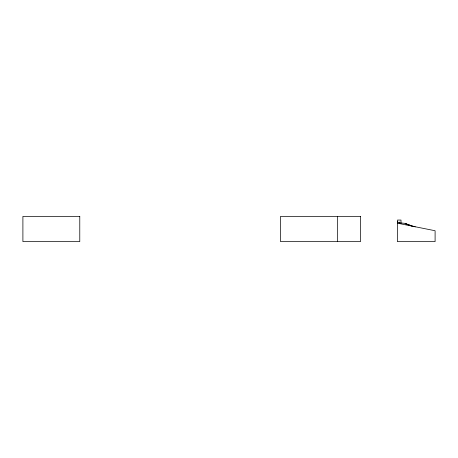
<?xml version="1.0" encoding="UTF-8"?>
<svg xmlns="http://www.w3.org/2000/svg" width="458" height="458" viewBox="0 0 458 458"><rect width="100%" height="100%" fill="white"/><g stroke="black" fill="none" stroke-linecap="round" stroke-linejoin="round"><path stroke-width="0.69" d="M397.349 222.061L397.939 222.061M397.349 222.582L405.301 223.401L412.91 226.601M397.349 223.172L435.1 230.735L435.1 241.584L397.349 241.584L397.349 221.391M415.274 226.887L405.204 223.67L410.316 225.685M400.996 223.389L400.996 220.058L397.504 220.058L397.504 222.061M399.233 222.061L399.233 223.389M337.363 216.416L337.363 241.584M79.778 216.416L22.9 216.416L22.9 241.584L79.778 241.584L79.778 216.416M360.555 216.416L280.485 216.416L280.485 241.584L360.555 241.584L360.555 216.416"/></g></svg>
